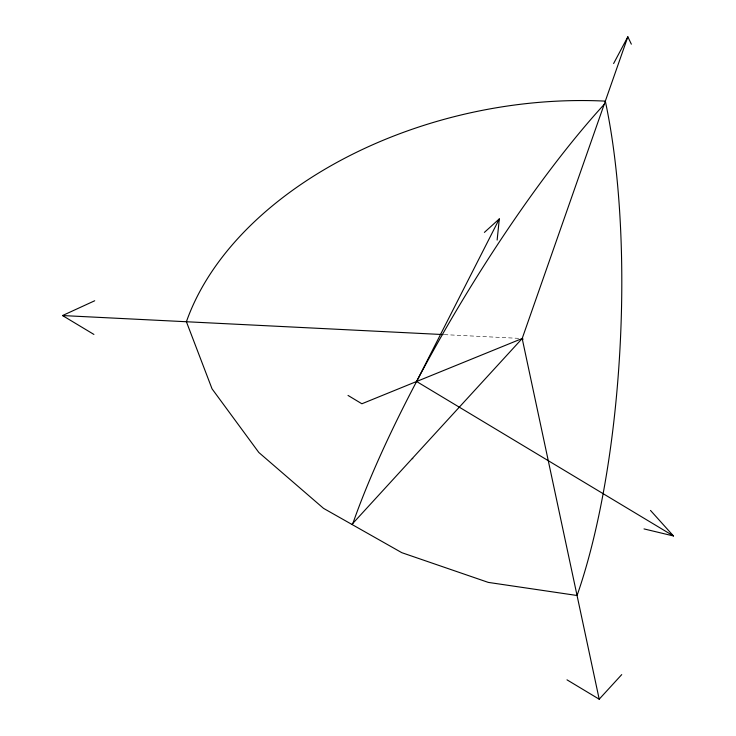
<?xml version="1.0" encoding="UTF-8"?>
<svg xmlns="http://www.w3.org/2000/svg" width="736" height="736" viewBox="0 0 736 736"><rect width="100%" height="100%" fill="white"/><g stroke="black" fill="none" stroke-linecap="round" stroke-linejoin="round"><path stroke-width="0.55" stroke-dasharray="3.68 2.76" d="M444.25 334.622L518.742 338.348"/><path stroke-width="1.1" d="M497.14 240.056L499.312 218.896L484.389 232.392M631.35 44.169L627.845 36.8L522.183 338.514L351.9 524.418M499.312 218.896L416.594 381.496L673.486 535.974L644.009 528.908M613.612 63.535L627.845 36.8M566.996 679.834L599.196 699.2L621.727 674.608M93.914 334.438L62.514 315.551L94.714 300.757M522.302 339.075L523.176 339.112M62.514 315.551L443.109 334.567M348.027 395.434L361.882 403.77L522.183 338.514L599.196 699.2M412.316 458.464L412.786 458.74M650.486 510.416L673.486 535.974M352.93 523.287A345.368 70.858 -59 0 1 604.155 104.438M577.061 595.498L488.281 582.397L401.81 552.681L323.546 508.364L258.824 452.484L212.042 388.829L186.401 321.742A350.253 231.564 -12.1 0 1 605.314 101.126A350.253 98.192 -87.1 0 1 577.061 595.498"/></g></svg>
